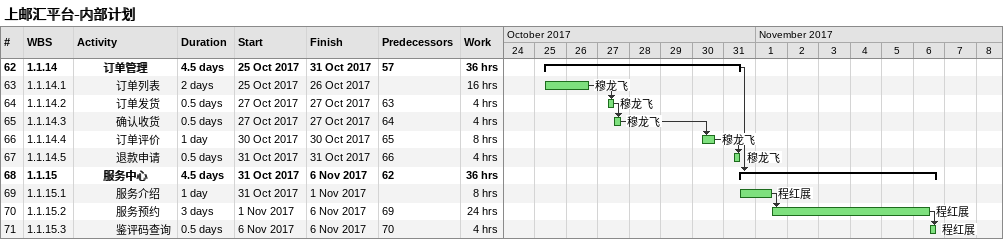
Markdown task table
上邮汇平台-内部计划

| ID | WBS | Task | Duration | Start | Finish | Predecessors | Resources | Work (h) |
|---|---|---|---|---|---|---|---|---|
| 62 | 1.1.14 | **订单管理** | 4.5d | 2017-10-25 | 2017-10-31 | 57 |  | 36 |
| 63 | 1.1.14.1 | 订单列表 | 2d | 2017-10-25 | 2017-10-26 |  | 穆龙飞 | 16 |
| 64 | 1.1.14.2 | 订单发货 | 0.5d | 2017-10-27 | 2017-10-27 | 63 | 穆龙飞 | 4 |
| 65 | 1.1.14.3 | 确认收货 | 0.5d | 2017-10-27 | 2017-10-27 | 64 | 穆龙飞 | 4 |
| 66 | 1.1.14.4 | 订单评价 | 1d | 2017-10-30 | 2017-10-30 | 65 | 穆龙飞 | 8 |
| 67 | 1.1.14.5 | 退款申请 | 0.5d | 2017-10-31 | 2017-10-31 | 66 | 穆龙飞 | 4 |
| 68 | 1.1.15 | **服务中心** | 4.5d | 2017-10-31 | 2017-11-06 | 62 |  | 36 |
| 69 | 1.1.15.1 | 服务介绍 | 1d | 2017-10-31 | 2017-11-01 |  | 程红展 | 8 |
| 70 | 1.1.15.2 | 服务预约 | 3d | 2017-11-01 | 2017-11-06 | 69 | 程红展 | 24 |
| 71 | 1.1.15.3 | 鉴评码查询 | 0.5d | 2017-11-06 | 2017-11-06 | 70 | 程红展 | 4 |
